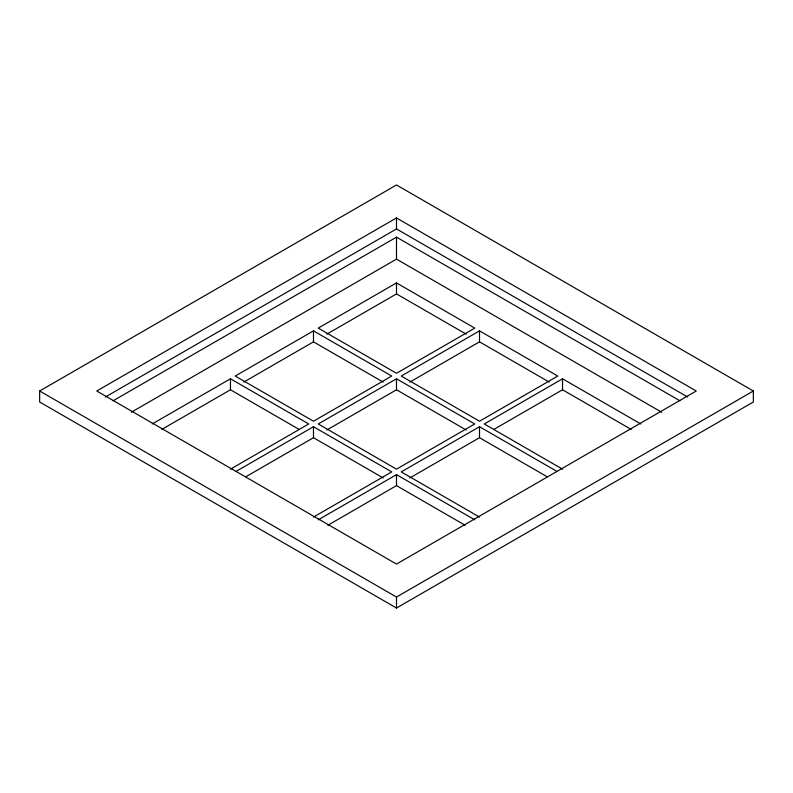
<?xml version="1.0" encoding="UTF-8"?>
<svg xmlns="http://www.w3.org/2000/svg" width="793" height="793" viewBox="0 0 793 793"><rect width="100%" height="100%" fill="white"/><g stroke="black" fill="none" stroke-linecap="round" stroke-linejoin="round"><path stroke-width="1.19" d="M39.65 391.008L396.5 184.977L753.35 391.008L753.35 401.992L396.5 608.023L39.65 401.992L39.65 391.008L396.5 597.03L753.35 391.008M396.5 217.946L96.746 391.008L396.5 564.071L696.254 391.008L396.5 217.946L396.5 228.929L105.31 397.045M113.121 400.762L396.5 237.157L679.879 400.762M131.301 412.241L396.5 259.133L661.699 412.241M152.197 423.968L230.466 378.786L308.725 423.968L230.466 469.159M313.483 330.859L235.224 376.041L313.483 421.222L391.742 376.041L313.483 330.859L313.483 341.842L383.168 382.077M396.5 282.923L318.241 328.114L396.5 373.295L474.759 328.114L396.5 282.923L396.5 293.916L326.815 334.14M161.851 429.39L230.466 389.779L299.07 429.39M243.798 382.077L313.483 341.842M236.294 471.28L313.483 426.713L391.742 471.904L313.483 517.086M396.5 378.786L318.241 423.968L396.5 469.159L474.759 423.968L396.5 378.786L396.5 389.779L466.185 430.004M479.517 330.859L401.258 376.041L479.517 421.222L557.776 376.041L479.517 330.859L479.517 341.842L549.202 382.077M245.939 476.702L313.483 437.706L383.168 477.941M326.815 430.004L396.5 389.779M409.832 382.077L479.517 341.842M318.241 519.831L396.5 474.65L474.759 519.831M556.706 471.28L479.517 426.713L401.258 471.904L479.517 517.086M640.803 423.968L562.534 378.786L484.275 423.968L562.534 469.159M327.886 525.253L396.5 485.633L465.114 525.253M409.832 477.941L479.517 437.706L547.061 476.702M493.93 429.39L562.534 389.779L631.149 429.39M396.5 228.929L687.69 397.045M396.5 293.916L466.185 334.14M562.534 378.786L562.534 389.779M479.517 426.713L479.517 437.706M396.5 237.157L396.5 259.133M396.5 474.65L396.5 485.633M396.5 597.03L396.5 608.023M313.483 426.713L313.483 437.706M230.466 378.786L230.466 389.779"/></g></svg>
